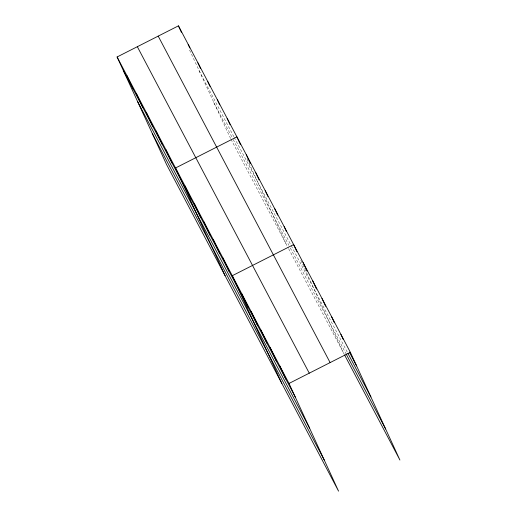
<?xml version="1.0" encoding="UTF-8"?>
<svg xmlns="http://www.w3.org/2000/svg" width="517" height="517" viewBox="0 0 517 517"><rect width="100%" height="100%" fill="white"/><g stroke="black" fill="none" stroke-linecap="round" stroke-linejoin="round"><path stroke-width="0.39" stroke-dasharray="2.58 1.94" d="M198.98 70.506L233.826 136.675M234.201 137.386L290.89 245.039M291.258 245.73L347.631 352.775M213.695 102.502L232.055 137.367M233.18 139.5L288.88 245.271M290.334 248.031L345.614 353.001M230.601 138.537L188.918 48.624M230.976 139.247L288.253 248.011M288.615 248.703L344.257 354.365M300.862 260.303L343.172 352.29M247.048 158.919L286.437 244.554"/><path stroke-width="0.78" d="M117.094 56.973L289.016 383.446L338.557 491.15L166.636 164.677L117.094 56.973L178.443 25.85L350.364 352.323L399.906 460.027L344.626 355.056M289.016 383.446L350.364 352.323M349.343 352.109L356.62 365.92M347.993 353.466L370.902 396.972M345.976 353.693L385.617 428.974M158.196 36.119L330.117 362.591M137.341 46.704L309.263 373.171M123.35 70.57L295.272 397.043M137.632 101.629L309.56 428.095M152.353 133.625L324.275 460.098M340.91 334.363L343.21 339.372M331.455 316.41L334.415 322.847M322.001 298.451L325.62 306.329M312.539 280.498L316.494 289.087M303.085 262.539L307.033 271.128M296.92 251.74L293.63 244.586L232.282 275.71L281.823 383.414M284.176 226.627L286.476 231.642M274.721 208.674L277.681 215.117M265.26 190.715L267.896 196.441M255.805 172.762L259.101 179.916M246.35 154.803L250.299 163.398M240.515 144.721L236.896 136.85L175.547 167.973L225.089 275.677M227.15 118.348L230.117 124.791M217.411 99.852L219.719 104.861M207.666 81.35L209.973 86.358M197.927 62.848L200.557 68.574M188.182 44.352L189.829 47.926M178.443 25.85L181.402 32.293M279.561 365.487L285.817 379.084M270.107 347.534L276.362 361.131M260.652 329.575L266.908 343.178M251.197 311.622L257.453 325.219M241.743 293.662L247.992 307.266M222.827 257.75L229.083 271.354M213.372 239.798L219.628 253.395M203.918 221.838L210.173 235.442M194.463 203.885L200.719 217.483M185.008 185.926L191.258 199.53M165.808 149.471L172.064 163.075M156.063 130.975L162.319 144.573M146.324 112.473L152.58 126.07M136.578 93.971L142.834 107.575M126.839 75.476L133.095 89.073"/></g></svg>
